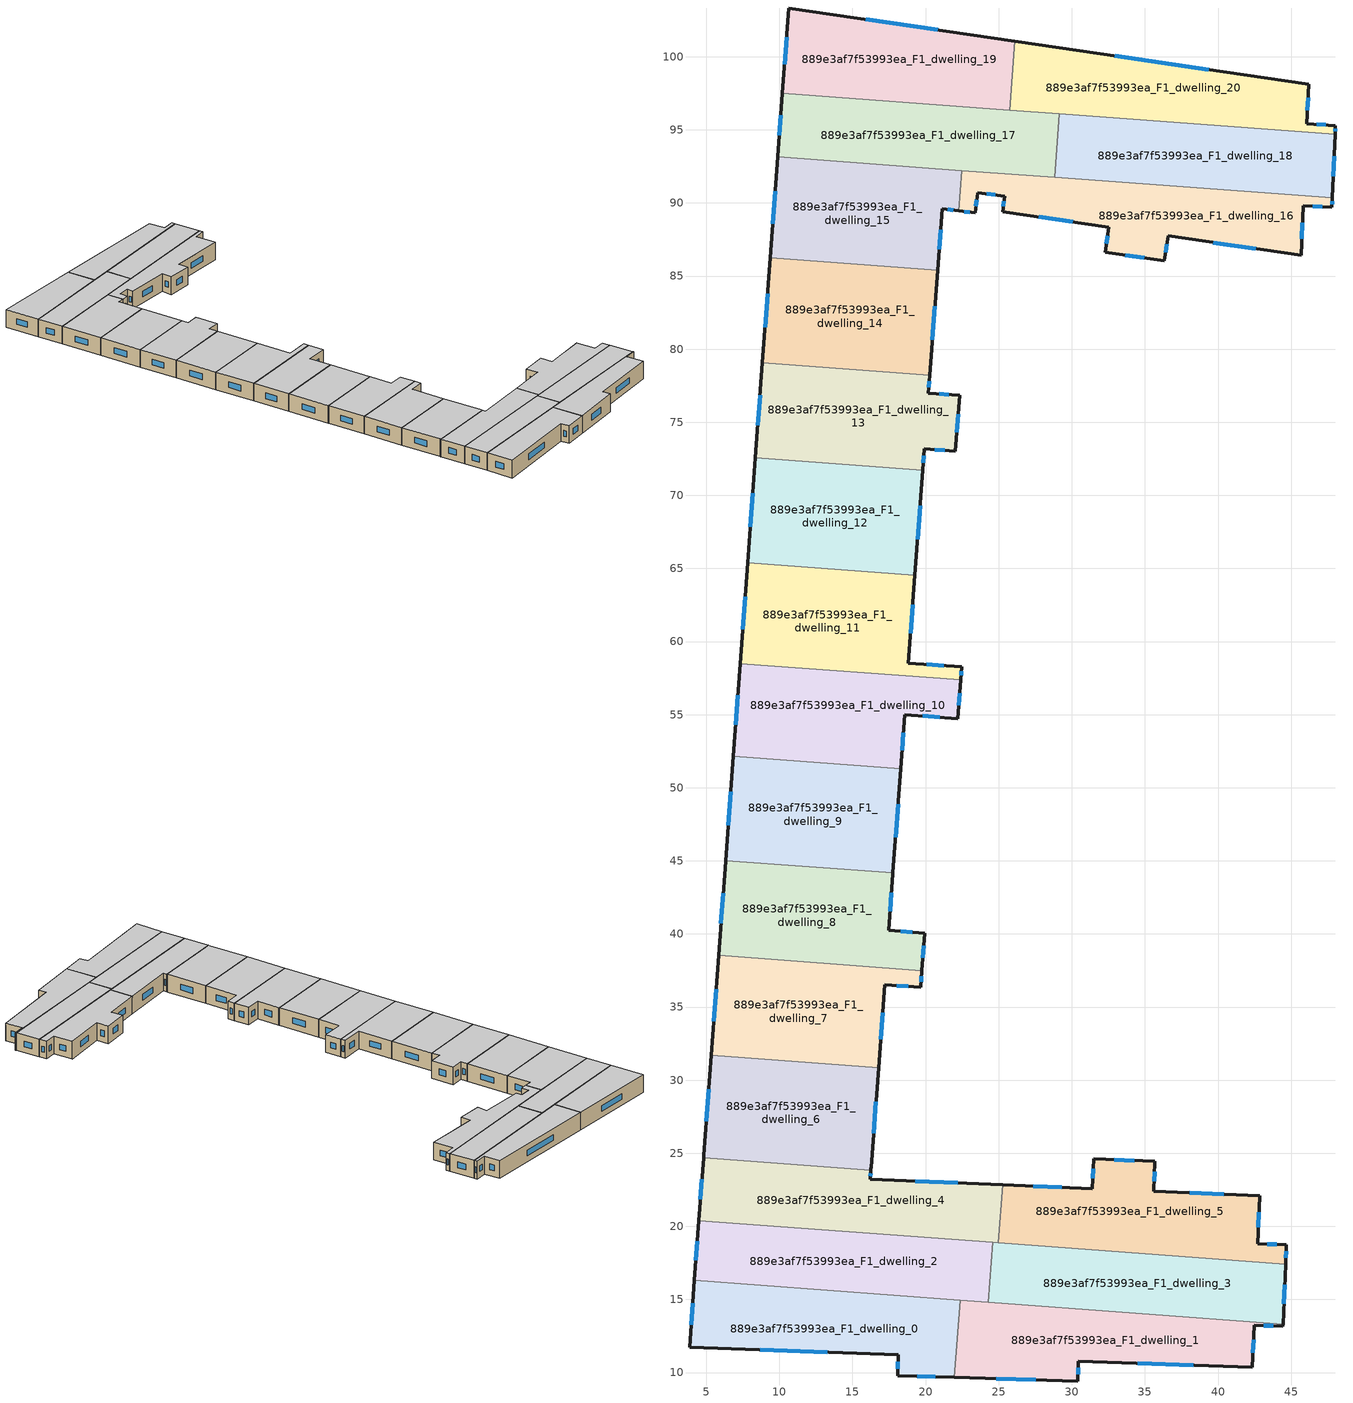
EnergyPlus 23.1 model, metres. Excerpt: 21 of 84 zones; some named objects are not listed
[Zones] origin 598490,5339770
889e3af7f53993ea_F1_dwelling_0
 floor to 889e3af7f53993ea_F0_dwelling_0 (EU_floor_Construction): 22.36,14.95 21.97,9.68 18.11,9.79 18.11,11.22 3.85,11.73 4.19,16.3 z3
 wall outside (EU_wall_Construction): 4.19,16.3 3.85,11.73 18.11,11.22 18.11,9.79 21.97,9.68 z3:6
 wall to 889e3af7f53993ea_F1_dwelling_1 (EU_wall_Construction): 21.97,9.68 22.36,14.95 z3:6
 wall to 889e3af7f53993ea_F1_dwelling_2 (EU_wall_Construction): 22.36,14.95 4.19,16.3 z3:6
 window (EU_Window_Construction): 8.71,11.56 13.26,11.39 / 4.08,14.74 3.97,13.28 / 19.42,9.75 20.65,9.72 / 18.11,10.74 18.11,10.28 z4.02:4.98
 ceiling to 889e3af7f53993ea_F2_dwelling_0 (EU_floor_Construction): 21.97,9.68 22.36,14.95 4.19,16.3 3.85,11.73 18.11,11.22 18.11,9.79 z6
889e3af7f53993ea_F1_dwelling_1
 floor to 889e3af7f53993ea_F0_dwelling_1 (EU_floor_Construction): 44.45,13.32 44.44,13.16 42.47,13.24 42.34,10.37 30.45,10.78 30.42,9.42 21.97,9.68 22.36,14.95 z3
 wall outside (EU_wall_Construction): 21.97,9.68 30.42,9.42 30.45,10.78 42.34,10.37 42.47,13.24 44.44,13.16 44.45,13.32 z3:6
 wall to 889e3af7f53993ea_F1_dwelling_3 (EU_wall_Construction): 44.45,13.32 24.29,14.81 z3:6
 wall to 889e3af7f53993ea_F1_dwelling_2 (EU_wall_Construction): 24.29,14.81 22.36,14.95 z3:6
 window (EU_Window_Construction): 42.39,11.35 42.43,12.26 / 34.5,10.64 38.3,10.51 / 30.43,9.89 30.44,10.32 / 24.84,9.59 27.54,9.51 / 43.14,13.21 43.77,13.19 z4.02:4.98
 ceiling to 889e3af7f53993ea_F2_dwelling_1 (EU_floor_Construction): 42.34,10.37 42.47,13.24 44.44,13.16 44.45,13.32 22.36,14.95 21.97,9.68 30.42,9.42 30.45,10.78 z6
889e3af7f53993ea_F1_dwelling_10
 floor to 889e3af7f53993ea_F0_dwelling_10 (EU_floor_Construction): 22.41,57.38 22.21,54.73 18.57,55.01 18.3,51.31 6.85,52.16 7.32,58.5 z3
 wall outside (EU_wall_Construction): 18.3,51.31 18.57,55.01 22.21,54.73 22.41,57.38 / 7.32,58.5 6.85,52.16 z3:6
 wall to 889e3af7f53993ea_F1_dwelling_9 (EU_wall_Construction): 6.85,52.16 18.3,51.31 z3:6
 wall to 889e3af7f53993ea_F1_dwelling_11 (EU_wall_Construction): 22.41,57.38 7.32,58.5 z3:6
 window (EU_Window_Construction): 19.81,54.91 20.97,54.83 / 18.39,52.57 18.48,53.75 / 7.16,56.34 7.01,54.31 / 22.28,55.63 22.34,56.48 z4.02:4.98
 ceiling to 889e3af7f53993ea_F2_dwelling_10 (EU_floor_Construction): 22.21,54.73 22.41,57.38 7.32,58.5 6.85,52.16 18.3,51.31 18.57,55.01 z6
889e3af7f53993ea_F1_dwelling_11
 floor to 889e3af7f53993ea_F0_dwelling_11 (EU_floor_Construction): 19.27,64.55 18.83,58.53 22.47,58.27 22.41,57.38 7.32,58.5 7.83,65.4 z3
 wall outside (EU_wall_Construction): 22.41,57.38 22.47,58.27 18.83,58.53 19.27,64.55 / 7.83,65.4 7.32,58.5 z3:6
 wall to 889e3af7f53993ea_F1_dwelling_12 (EU_wall_Construction): 19.27,64.55 7.83,65.4 z3:6
 window (EU_Window_Construction): 21.23,58.36 20.07,58.44 / 22.43,57.68 22.45,57.96 / 7.66,63.05 7.49,60.84 / 18.98,60.58 19.12,62.5 z4.02:4.98
 ceiling to 889e3af7f53993ea_F2_dwelling_11 (EU_floor_Construction): 22.41,57.38 22.47,58.27 18.83,58.53 19.27,64.55 7.83,65.4 7.32,58.5 z6
889e3af7f53993ea_F1_dwelling_12
 floor to 889e3af7f53993ea_F0_dwelling_12 (EU_floor_Construction): 19.81,71.73 19.27,64.55 7.83,65.4 8.36,72.58 z3
 wall outside (EU_wall_Construction): 8.36,72.58 7.83,65.4 / 19.27,64.55 19.81,71.73 z3:6
 wall to 889e3af7f53993ea_F1_dwelling_13 (EU_wall_Construction): 19.81,71.73 8.36,72.58 z3:6
 window (EU_Window_Construction): 8.18,70.14 8.01,67.84 / 19.45,66.99 19.62,69.29 z4.02:4.98
 ceiling to 889e3af7f53993ea_F2_dwelling_12 (EU_floor_Construction): 19.27,64.55 19.81,71.73 8.36,72.58 7.83,65.4 z6
889e3af7f53993ea_F1_dwelling_13
 floor to 889e3af7f53993ea_F0_dwelling_13 (EU_floor_Construction): 20.29,78.21 20.2,76.99 22.32,76.84 22.05,73.03 19.91,73.19 19.81,71.73 8.36,72.58 8.84,79.06 z3
 wall outside (EU_wall_Construction): 19.81,71.73 19.91,73.19 22.05,73.03 22.32,76.84 20.2,76.99 20.29,78.21 / 8.84,79.06 8.36,72.58 z3:6
 wall to 889e3af7f53993ea_F1_dwelling_14 (EU_wall_Construction): 20.29,78.21 8.84,79.06 z3:6
 window (EU_Window_Construction): 21.6,76.89 20.92,76.94 / 22.14,74.32 22.23,75.54 / 20.64,73.13 21.32,73.08 / 19.84,72.23 19.88,72.69 / 8.68,76.85 8.52,74.78 / 20.23,77.41 20.26,77.79 z4.02:4.98
 ceiling to 889e3af7f53993ea_F2_dwelling_13 (EU_floor_Construction): 22.05,73.03 22.32,76.84 20.2,76.99 20.29,78.21 8.84,79.06 8.36,72.58 19.81,71.73 19.91,73.19 z6
889e3af7f53993ea_F1_dwelling_14
 floor to 889e3af7f53993ea_F0_dwelling_14 (EU_floor_Construction): 20.82,85.39 20.29,78.21 8.84,79.06 9.37,86.24 z3
 wall outside (EU_wall_Construction): 9.37,86.24 8.84,79.06 / 20.29,78.21 20.82,85.39 z3:6
 wall to 889e3af7f53993ea_F1_dwelling_15 (EU_wall_Construction): 20.82,85.39 9.37,86.24 z3:6
 window (EU_Window_Construction): 9.19,83.79 9.02,81.5 / 20.47,80.65 20.64,82.95 z4.02:4.98
 ceiling to 889e3af7f53993ea_F2_dwelling_14 (EU_floor_Construction): 20.29,78.21 20.82,85.39 9.37,86.24 8.84,79.06 z6
889e3af7f53993ea_F1_dwelling_15
 floor to 889e3af7f53993ea_F0_dwelling_15 (EU_floor_Construction): 22.47,92.22 22.26,89.46 21.13,89.6 20.82,85.39 9.37,86.24 9.89,93.15 z3
 wall outside (EU_wall_Construction): 9.89,93.15 9.37,86.24 / 20.82,85.39 21.13,89.6 22.26,89.46 z3:6
 wall to 889e3af7f53993ea_F1_dwelling_16 (EU_wall_Construction): 22.26,89.46 22.47,92.22 z3:6
 wall to 889e3af7f53993ea_F1_dwelling_17 (EU_wall_Construction): 22.47,92.22 9.89,93.15 z3:6
 window (EU_Window_Construction): 9.71,90.8 9.55,88.59 / 21.51,89.55 21.88,89.51 / 20.92,86.82 21.02,88.17 z4.02:4.98
 ceiling to 889e3af7f53993ea_F2_dwelling_15 (EU_floor_Construction): 20.82,85.39 21.13,89.6 22.26,89.46 22.47,92.22 9.89,93.15 9.37,86.24 z6
889e3af7f53993ea_F1_dwelling_16
 floor to 889e3af7f53993ea_F0_dwelling_16 (EU_floor_Construction): 47.82,90.34 47.79,89.71 45.83,89.8 45.68,86.42 36.59,87.75 36.34,86.03 32.29,86.63 32.54,88.35 25.28,89.41 25.4,90.47 23.56,90.69 23.39,89.32 22.26,89.46 22.47,92.22 z3
 wall outside (EU_wall_Construction): 22.26,89.46 23.39,89.32 23.56,90.69 25.4,90.47 25.28,89.41 32.54,88.35 32.29,86.63 36.34,86.03 36.59,87.75 45.68,86.42 45.83,89.8 47.79,89.71 47.82,90.34 z3:6
 wall to 889e3af7f53993ea_F1_dwelling_18 (EU_wall_Construction): 47.82,90.34 28.82,91.75 z3:6
 wall to 889e3af7f53993ea_F1_dwelling_17 (EU_wall_Construction): 28.82,91.75 22.47,92.22 z3:6
 window (EU_Window_Construction): 25.36,90.11 25.32,89.77 / 24.19,90.62 24.78,90.54 / 23.45,89.79 23.5,90.23 / 22.65,89.41 23.01,89.37 / 47.8,89.93 47.81,90.13 / 46.5,89.77 47.12,89.74 / 45.73,87.57 45.78,88.65 / 39.68,87.29 42.59,86.87 / 36.42,86.62 36.5,87.16 / 33.66,86.43 34.96,86.24 / 32.45,87.76 32.37,87.22 / 27.75,89.05 30.07,88.71 z4.02:4.98
 ceiling to 889e3af7f53993ea_F2_dwelling_16 (EU_floor_Construction): 45.68,86.42 45.83,89.8 47.79,89.71 47.82,90.34 22.47,92.22 22.26,89.46 23.39,89.32 23.56,90.69 25.4,90.47 25.28,89.41 32.54,88.35 32.29,86.63 36.34,86.03 36.59,87.75 z6
889e3af7f53993ea_F1_dwelling_17
 floor to 889e3af7f53993ea_F0_dwelling_17 (EU_floor_Construction): 29.14,96.09 28.82,91.75 9.89,93.15 10.21,97.49 z3
 wall outside (EU_wall_Construction): 10.21,97.49 9.89,93.15 z3:6
 wall to 889e3af7f53993ea_F1_dwelling_18 (EU_wall_Construction): 28.82,91.75 29.14,96.09 z3:6
 wall to 889e3af7f53993ea_F1_dwelling_19 (EU_wall_Construction): 25.76,96.34 10.21,97.49 z3:6
 wall to 889e3af7f53993ea_F1_dwelling_20 (EU_wall_Construction): 29.14,96.09 25.76,96.34 z3:6
 window (EU_Window_Construction): 10.1,96.01 10,94.63 z4.02:4.98
 ceiling to 889e3af7f53993ea_F2_dwelling_17 (EU_floor_Construction): 28.82,91.75 29.14,96.09 10.21,97.49 9.89,93.15 z6
889e3af7f53993ea_F1_dwelling_18
 floor to 889e3af7f53993ea_F0_dwelling_18 (EU_floor_Construction): 48.01,94.69 47.82,90.34 28.82,91.75 29.14,96.09 z3
 wall outside (EU_wall_Construction): 47.82,90.34 48.01,94.69 z3:6
 wall to 889e3af7f53993ea_F1_dwelling_20 (EU_wall_Construction): 48.01,94.69 29.14,96.09 z3:6
 window (EU_Window_Construction): 47.88,91.82 47.94,93.21 z4.02:4.98
 ceiling to 889e3af7f53993ea_F2_dwelling_18 (EU_floor_Construction): 47.82,90.34 48.01,94.69 29.14,96.09 28.82,91.75 z6
889e3af7f53993ea_F1_dwelling_19
 floor to 889e3af7f53993ea_F0_dwelling_19 (EU_floor_Construction): 26.11,101.07 25.76,96.34 10.21,97.49 10.64,103.33 z3
 wall outside (EU_wall_Construction): 26.11,101.07 10.64,103.33 10.21,97.49 z3:6
 wall to 889e3af7f53993ea_F1_dwelling_20 (EU_wall_Construction): 25.76,96.34 26.11,101.07 z3:6
 window (EU_Window_Construction): 20.85,101.84 15.9,102.56 / 10.49,101.35 10.35,99.48 z4.02:4.98
 ceiling to 889e3af7f53993ea_F2_dwelling_19 (EU_floor_Construction): 25.76,96.34 26.11,101.07 10.64,103.33 10.21,97.49 z6
889e3af7f53993ea_F1_dwelling_2
 floor to 889e3af7f53993ea_F0_dwelling_2 (EU_floor_Construction): 24.59,18.9 24.29,14.81 4.19,16.3 4.5,20.39 z3
 wall outside (EU_wall_Construction): 4.5,20.39 4.19,16.3 z3:6
 wall to 889e3af7f53993ea_F1_dwelling_3 (EU_wall_Construction): 24.29,14.81 24.59,18.9 z3:6
 wall to 889e3af7f53993ea_F1_dwelling_4 (EU_wall_Construction): 24.59,18.9 4.5,20.39 z3:6
 window (EU_Window_Construction): 4.39,19 4.3,17.69 z4.02:4.98
 ceiling to 889e3af7f53993ea_F2_dwelling_2 (EU_floor_Construction): 24.29,14.81 24.59,18.9 4.5,20.39 4.19,16.3 z6
889e3af7f53993ea_F1_dwelling_20
 floor to 889e3af7f53993ea_F0_dwelling_20 (EU_floor_Construction): 46.2,98.12 46.07,95.42 48.03,95.3 48.01,94.69 25.76,96.34 26.11,101.07 z3
 wall outside (EU_wall_Construction): 48.01,94.69 48.03,95.3 46.07,95.42 46.2,98.12 26.11,101.07 z3:6
 window (EU_Window_Construction): 39.37,99.13 32.95,100.07 / 46.12,96.34 46.16,97.2 / 47.37,95.34 46.74,95.38 / 48.02,94.9 48.03,95.09 z4.02:4.98
 ceiling to 889e3af7f53993ea_F2_dwelling_20 (EU_floor_Construction): 48.01,94.69 48.03,95.3 46.07,95.42 46.2,98.12 26.11,101.07 25.76,96.34 z6
889e3af7f53993ea_F1_dwelling_3
 floor to 889e3af7f53993ea_F0_dwelling_3 (EU_floor_Construction): 44.62,17.42 44.45,13.32 24.29,14.81 24.59,18.9 z3
 wall outside (EU_wall_Construction): 44.45,13.32 44.62,17.42 z3:6
 wall to 889e3af7f53993ea_F1_dwelling_5 (EU_wall_Construction): 44.62,17.42 24.97,18.87 z3:6
 wall to 889e3af7f53993ea_F1_dwelling_4 (EU_wall_Construction): 24.97,18.87 24.59,18.9 z3:6
 window (EU_Window_Construction): 44.51,14.71 44.56,16.02 z4.02:4.98
 ceiling to 889e3af7f53993ea_F2_dwelling_3 (EU_floor_Construction): 44.45,13.32 44.62,17.42 24.59,18.9 24.29,14.81 z6
889e3af7f53993ea_F1_dwelling_4
 floor to 889e3af7f53993ea_F0_dwelling_4 (EU_floor_Construction): 25.26,22.84 24.97,18.87 4.5,20.39 4.81,24.68 16.26,23.83 16.21,23.22 z3
 wall outside (EU_wall_Construction): 25.26,22.84 16.21,23.22 16.26,23.83 / 4.81,24.68 4.5,20.39 z3:6
 wall to 889e3af7f53993ea_F1_dwelling_5 (EU_wall_Construction): 24.97,18.87 25.26,22.84 z3:6
 wall to 889e3af7f53993ea_F1_dwelling_6 (EU_wall_Construction): 16.26,23.83 4.81,24.68 z3:6
 window (EU_Window_Construction): 22.18,22.97 19.29,23.09 / 4.71,23.22 4.6,21.85 / 16.23,23.43 16.24,23.63 z4.02:4.98
 ceiling to 889e3af7f53993ea_F2_dwelling_4 (EU_floor_Construction): 24.97,18.87 25.26,22.84 16.21,23.22 16.26,23.83 4.81,24.68 4.5,20.39 z6
889e3af7f53993ea_F1_dwelling_5
 floor to 889e3af7f53993ea_F0_dwelling_5 (EU_floor_Construction): 42.85,22.11 42.85,22.07 42.7,18.82 44.68,18.74 44.62,17.42 24.97,18.87 25.26,22.84 31.39,22.59 31.49,24.62 35.69,24.44 35.6,22.41 z3
 wall outside (EU_wall_Construction): 44.62,17.42 44.68,18.74 42.7,18.82 42.85,22.07 42.85,22.11 35.6,22.41 35.69,24.44 31.49,24.62 31.39,22.59 25.26,22.84 z3:6
 window (EU_Window_Construction): 29.31,22.67 27.35,22.76 / 31.45,23.93 31.42,23.28 / 34.26,24.5 32.92,24.56 / 35.63,23.1 35.66,23.75 / 40.38,22.21 38.07,22.31 / 42.75,19.93 42.8,20.96 / 44.01,18.77 43.38,18.79 / 44.64,17.87 44.66,18.29 z4.02:4.98
 ceiling to 889e3af7f53993ea_F2_dwelling_5 (EU_floor_Construction): 44.62,17.42 44.68,18.74 42.7,18.82 42.85,22.07 42.85,22.11 35.6,22.41 35.69,24.44 31.49,24.62 31.39,22.59 25.26,22.84 24.97,18.87 z6
889e3af7f53993ea_F1_dwelling_6
 floor to 889e3af7f53993ea_F0_dwelling_6 (EU_floor_Construction): 16.78,30.86 16.27,24.03 16.26,23.93 16.26,23.83 4.81,24.68 4.82,24.78 4.83,24.88 5.33,31.71 z3
 wall outside (EU_wall_Construction): 5.33,31.71 4.83,24.88 4.82,24.78 4.81,24.68 / 16.26,23.83 16.26,23.93 16.27,24.03 16.78,30.86 z3:6
 wall to 889e3af7f53993ea_F1_dwelling_7 (EU_wall_Construction): 16.78,30.86 5.33,31.71 z3:6
 window (EU_Window_Construction): 5.16,29.39 5,27.2 / 16.44,26.36 16.61,28.54 z4.02:4.98
 ceiling to 889e3af7f53993ea_F2_dwelling_6 (EU_floor_Construction): 16.26,23.83 16.26,23.93 16.27,24.03 16.78,30.86 5.33,31.71 4.83,24.88 4.82,24.78 4.81,24.68 z6
889e3af7f53993ea_F1_dwelling_7
 floor to 889e3af7f53993ea_F0_dwelling_7 (EU_floor_Construction): 19.75,37.5 19.66,36.35 17.2,36.53 16.78,30.86 5.33,31.71 5.84,38.53 z3
 wall outside (EU_wall_Construction): 16.78,30.86 17.2,36.53 19.66,36.35 19.75,37.5 / 5.84,38.53 5.33,31.71 z3:6
 wall to 889e3af7f53993ea_F1_dwelling_8 (EU_wall_Construction): 19.75,37.5 5.84,38.53 z3:6
 window (EU_Window_Construction): 19.69,36.74 19.72,37.11 / 18.04,36.47 18.82,36.41 / 16.92,32.79 17.06,34.6 / 5.67,36.21 5.51,34.03 z4.02:4.98
 ceiling to 889e3af7f53993ea_F2_dwelling_7 (EU_floor_Construction): 16.78,30.86 17.2,36.53 19.66,36.35 19.75,37.5 5.84,38.53 5.33,31.71 z6
889e3af7f53993ea_F1_dwelling_8
 floor to 889e3af7f53993ea_F0_dwelling_8 (EU_floor_Construction): 17.77,44.18 17.76,44.13 17.48,40.25 19.94,40.07 19.75,37.5 5.84,38.53 6.32,44.97 6.32,45.03 z3
 wall outside (EU_wall_Construction): 19.75,37.5 19.94,40.07 17.48,40.25 17.76,44.13 17.77,44.18 / 6.32,45.03 6.32,44.97 5.84,38.53 z3:6
 wall to 889e3af7f53993ea_F1_dwelling_9 (EU_wall_Construction): 17.77,44.18 6.32,45.03 z3:6
 window (EU_Window_Construction): 17.57,41.57 17.67,42.81 / 19.1,40.13 18.31,40.19 / 19.81,38.37 19.87,39.19 / 6.15,42.78 6,40.72 z4.02:4.98
 ceiling to 889e3af7f53993ea_F2_dwelling_8 (EU_floor_Construction): 19.75,37.5 19.94,40.07 17.48,40.25 17.76,44.13 17.77,44.18 6.32,45.03 6.32,44.97 5.84,38.53 z6
889e3af7f53993ea_F1_dwelling_9
 floor to 889e3af7f53993ea_F0_dwelling_9 (EU_floor_Construction): 18.3,51.31 17.77,44.18 6.32,45.03 6.85,52.16 z3
 wall outside (EU_wall_Construction): 17.77,44.18 18.3,51.31 / 6.85,52.16 6.32,45.03 z3:6
 window (EU_Window_Construction): 17.95,46.6 18.12,48.88 / 6.67,49.73 6.5,47.45 z4.02:4.98
 ceiling to 889e3af7f53993ea_F2_dwelling_9 (EU_floor_Construction): 17.77,44.18 18.3,51.31 6.85,52.16 6.32,45.03 z6
[Building]
EU S2 Campaign: North Axis=0; Terrain=City; Solar Distribution=FullExterior
[Site:Location]
Vienna: Latitude=48; Longitude=16.5; Time Zone=1; Elevation=183
[SizingPeriod:WeatherFileDays]
AnnualSizingPeriod: Begin Month=1; Begin Day of Month=1; End Month=12; End Day of Month=31; Day of Week for Start Day=Monday; Use Weather File Daylight Saving Period=No; Use Weather File Rain and Snow Indicators=No
[MATERIAL]
EU_InternalMass_Material: Roughness=MediumRough; Thickness=0.1; Conductivity=1; Density=1800; Specific Heat=900; Thermal Absorptance=0.9; Solar Absorptance=0.7; Visible Absorptance=0.7
[MATERIAL:NOMASS] Roughness=MediumRough; Thermal Absorptance=0.9; Solar Absorptance=0.7; Visible Absorptance=0.7
Name | Thermal Resistance
EU_wall_NoMass | 0.942466
EU_floor_NoMass | 0.66527
[WINDOWMATERIAL:SIMPLEGLAZINGSYSTEM]
EU_Window_SimpleGlazing: UFactor=2.03367; Solar Heat Gain Coefficient=0.65; Visible Transmittance=0.65
[CONSTRUCTION]
EU_wall_Construction: EU_wall_NoMass
EU_floor_Construction: EU_floor_NoMass
EU_Window_Construction: EU_Window_SimpleGlazing
EU_InternalMass_Construction: EU_InternalMass_Material
[ZONE] Type=1; Multiplier=1; Ceiling Height=autocalculate; Floor Area=autocalculate; Part of Total Floor Area=Yes
Name | Volume
889e3af7f53993ea_F1_dwelling_0 | 247.967
889e3af7f53993ea_F1_dwelling_1 | 247.929
889e3af7f53993ea_F1_dwelling_10; 889e3af7f53993ea_F1_dwelling_17 | 247.943
889e3af7f53993ea_F1_dwelling_11 | 247.925
889e3af7f53993ea_F1_dwelling_12 | 247.956
889e3af7f53993ea_F1_dwelling_13 | 247.963
889e3af7f53993ea_F1_dwelling_14 | 247.955
889e3af7f53993ea_F1_dwelling_15 | 247.942
889e3af7f53993ea_F1_dwelling_16 | 247.947
889e3af7f53993ea_F1_dwelling_18 | 247.93
889e3af7f53993ea_F1_dwelling_19 | 247.966
889e3af7f53993ea_F1_dwelling_2 | 247.92
889e3af7f53993ea_F1_dwelling_20 | 247.991
889e3af7f53993ea_F1_dwelling_3 | 247.934
889e3af7f53993ea_F1_dwelling_4 | 252.357
889e3af7f53993ea_F1_dwelling_5 | 259.233
889e3af7f53993ea_F1_dwelling_6 | 242.637
889e3af7f53993ea_F1_dwelling_7 | 243.962
889e3af7f53993ea_F1_dwelling_8 | 243.362
889e3af7f53993ea_F1_dwelling_9 | 246.245
[INTERNALMASS] Construction=EU_InternalMass_Construction
Name | Zone or ZoneList | Surface Area
889e3af7f53993ea_F1_dwelling_0_EU_InternalMass | 889e3af7f53993ea_F1_dwelling_0 | 82.6573
889e3af7f53993ea_F1_dwelling_1_EU_InternalMass | 889e3af7f53993ea_F1_dwelling_1 | 82.6428
889e3af7f53993ea_F1_dwelling_2_EU_InternalMass | 889e3af7f53993ea_F1_dwelling_2 | 82.6404
889e3af7f53993ea_F1_dwelling_3_EU_InternalMass | 889e3af7f53993ea_F1_dwelling_3 | 82.6448
889e3af7f53993ea_F1_dwelling_4_EU_InternalMass | 889e3af7f53993ea_F1_dwelling_4 | 84.1142
889e3af7f53993ea_F1_dwelling_5_EU_InternalMass | 889e3af7f53993ea_F1_dwelling_5 | 86.4102
889e3af7f53993ea_F1_dwelling_6_EU_InternalMass | 889e3af7f53993ea_F1_dwelling_6 | 80.8869
889e3af7f53993ea_F1_dwelling_7_EU_InternalMass | 889e3af7f53993ea_F1_dwelling_7 | 81.3124
889e3af7f53993ea_F1_dwelling_8_EU_InternalMass | 889e3af7f53993ea_F1_dwelling_8 | 81.1254
889e3af7f53993ea_F1_dwelling_9_EU_InternalMass | 889e3af7f53993ea_F1_dwelling_9 | 82.0824
889e3af7f53993ea_F1_dwelling_10_EU_InternalMass | 889e3af7f53993ea_F1_dwelling_10 | 82.6479
889e3af7f53993ea_F1_dwelling_11_EU_InternalMass | 889e3af7f53993ea_F1_dwelling_11 | 82.6415
889e3af7f53993ea_F1_dwelling_12_EU_InternalMass | 889e3af7f53993ea_F1_dwelling_12 | 82.6517
889e3af7f53993ea_F1_dwelling_13_EU_InternalMass | 889e3af7f53993ea_F1_dwelling_13 | 82.6544
889e3af7f53993ea_F1_dwelling_14_EU_InternalMass | 889e3af7f53993ea_F1_dwelling_14 | 82.6514
889e3af7f53993ea_F1_dwelling_15_EU_InternalMass | 889e3af7f53993ea_F1_dwelling_15 | 82.6488
889e3af7f53993ea_F1_dwelling_16_EU_InternalMass | 889e3af7f53993ea_F1_dwelling_16 | 82.6564
889e3af7f53993ea_F1_dwelling_17_EU_InternalMass | 889e3af7f53993ea_F1_dwelling_17 | 82.6486
889e3af7f53993ea_F1_dwelling_18_EU_InternalMass | 889e3af7f53993ea_F1_dwelling_18 | 82.6436
889e3af7f53993ea_F1_dwelling_19_EU_InternalMass | 889e3af7f53993ea_F1_dwelling_19 | 82.6545
889e3af7f53993ea_F1_dwelling_20_EU_InternalMass | 889e3af7f53993ea_F1_dwelling_20 | 82.6641
[OTHEREQUIPMENT] Fuel Type=Electricity; Design Level Calculation Method=Watts/Area; Power per Zone Floor Area=1; Fraction Latent=0; Fraction Radiant=0; Fraction Lost=0; Carbon Dioxide Generation Rate=0; EndUse Subcategory=EU_Step8_InternalGains
Name | Zone or ZoneList or Space or SpaceList | Schedule
EU_Step8_InternalGain_889e3af7f53993ea_F1_dwelling_0_f000 | 889e3af7f53993ea_F1_dwelling_0 | EU_Step8_GainSchedule_889e3af7f53993ea_F1_dwelling_0_f000
EU_Step8_InternalGain_889e3af7f53993ea_F1_dwelling_1_f000 | 889e3af7f53993ea_F1_dwelling_1 | EU_Step8_GainSchedule_889e3af7f53993ea_F1_dwelling_1_f000
EU_Step8_InternalGain_889e3af7f53993ea_F1_dwelling_2_f000 | 889e3af7f53993ea_F1_dwelling_2 | EU_Step8_GainSchedule_889e3af7f53993ea_F1_dwelling_2_f000
EU_Step8_InternalGain_889e3af7f53993ea_F1_dwelling_3_f000 | 889e3af7f53993ea_F1_dwelling_3 | EU_Step8_GainSchedule_889e3af7f53993ea_F1_dwelling_3_f000
EU_Step8_InternalGain_889e3af7f53993ea_F1_dwelling_4_f000 | 889e3af7f53993ea_F1_dwelling_4 | EU_Step8_GainSchedule_889e3af7f53993ea_F1_dwelling_4_f000
EU_Step8_InternalGain_889e3af7f53993ea_F1_dwelling_5_f000 | 889e3af7f53993ea_F1_dwelling_5 | EU_Step8_GainSchedule_889e3af7f53993ea_F1_dwelling_5_f000
EU_Step8_InternalGain_889e3af7f53993ea_F1_dwelling_6_f000 | 889e3af7f53993ea_F1_dwelling_6 | EU_Step8_GainSchedule_889e3af7f53993ea_F1_dwelling_6_f000
EU_Step8_InternalGain_889e3af7f53993ea_F1_dwelling_7_f000 | 889e3af7f53993ea_F1_dwelling_7 | EU_Step8_GainSchedule_889e3af7f53993ea_F1_dwelling_7_f000
EU_Step8_InternalGain_889e3af7f53993ea_F1_dwelling_8_f000 | 889e3af7f53993ea_F1_dwelling_8 | EU_Step8_GainSchedule_889e3af7f53993ea_F1_dwelling_8_f000
EU_Step8_InternalGain_889e3af7f53993ea_F1_dwelling_9_f000 | 889e3af7f53993ea_F1_dwelling_9 | EU_Step8_GainSchedule_889e3af7f53993ea_F1_dwelling_9_f000
EU_Step8_InternalGain_889e3af7f53993ea_F1_dwelling_10_f000 | 889e3af7f53993ea_F1_dwelling_10 | EU_Step8_GainSchedule_889e3af7f53993ea_F1_dwelling_10_f000
EU_Step8_InternalGain_889e3af7f53993ea_F1_dwelling_11_f000 | 889e3af7f53993ea_F1_dwelling_11 | EU_Step8_GainSchedule_889e3af7f53993ea_F1_dwelling_11_f000
EU_Step8_InternalGain_889e3af7f53993ea_F1_dwelling_12_f000 | 889e3af7f53993ea_F1_dwelling_12 | EU_Step8_GainSchedule_889e3af7f53993ea_F1_dwelling_12_f000
EU_Step8_InternalGain_889e3af7f53993ea_F1_dwelling_13_f000 | 889e3af7f53993ea_F1_dwelling_13 | EU_Step8_GainSchedule_889e3af7f53993ea_F1_dwelling_13_f000
EU_Step8_InternalGain_889e3af7f53993ea_F1_dwelling_14_f000 | 889e3af7f53993ea_F1_dwelling_14 | EU_Step8_GainSchedule_889e3af7f53993ea_F1_dwelling_14_f000
EU_Step8_InternalGain_889e3af7f53993ea_F1_dwelling_15_f000 | 889e3af7f53993ea_F1_dwelling_15 | EU_Step8_GainSchedule_889e3af7f53993ea_F1_dwelling_15_f000
EU_Step8_InternalGain_889e3af7f53993ea_F1_dwelling_16_f000 | 889e3af7f53993ea_F1_dwelling_16 | EU_Step8_GainSchedule_889e3af7f53993ea_F1_dwelling_16_f000
EU_Step8_InternalGain_889e3af7f53993ea_F1_dwelling_17_f000 | 889e3af7f53993ea_F1_dwelling_17 | EU_Step8_GainSchedule_889e3af7f53993ea_F1_dwelling_17_f000
EU_Step8_InternalGain_889e3af7f53993ea_F1_dwelling_18_f000 | 889e3af7f53993ea_F1_dwelling_18 | EU_Step8_GainSchedule_889e3af7f53993ea_F1_dwelling_18_f000
EU_Step8_InternalGain_889e3af7f53993ea_F1_dwelling_19_f000 | 889e3af7f53993ea_F1_dwelling_19 | EU_Step8_GainSchedule_889e3af7f53993ea_F1_dwelling_19_f000
EU_Step8_InternalGain_889e3af7f53993ea_F1_dwelling_20_f000 | 889e3af7f53993ea_F1_dwelling_20 | EU_Step8_GainSchedule_889e3af7f53993ea_F1_dwelling_20_f000
[ZONEVENTILATION:DESIGNFLOWRATE] Schedule=EU_AlwaysOn; Design Flow Rate Calculation Method=AirChanges/Hour; Air Changes per Hour=0.530523; Ventilation Type=Natural; Fan Pressure Rise=0; Fan Total Efficiency=1; Constant Term Coefficient=1; Temperature Term Coefficient=0; Velocity Term Coefficient=0; Velocity Squared Term Coefficient=0; Minimum Indoor Temperature=-100; Maximum Indoor Temperature=100; Delta Temperature=-100; Minimum Outdoor Temperature=-100; Maximum Outdoor Temperature=100; Maximum Wind Speed=40
Name | Zone or ZoneList or Space or SpaceList
EU_ConstantAir_889e3af7f53993ea_F1_dwelling_0 | 889e3af7f53993ea_F1_dwelling_0
EU_ConstantAir_889e3af7f53993ea_F1_dwelling_1 | 889e3af7f53993ea_F1_dwelling_1
EU_ConstantAir_889e3af7f53993ea_F1_dwelling_2 | 889e3af7f53993ea_F1_dwelling_2
EU_ConstantAir_889e3af7f53993ea_F1_dwelling_3 | 889e3af7f53993ea_F1_dwelling_3
EU_ConstantAir_889e3af7f53993ea_F1_dwelling_4 | 889e3af7f53993ea_F1_dwelling_4
EU_ConstantAir_889e3af7f53993ea_F1_dwelling_5 | 889e3af7f53993ea_F1_dwelling_5
EU_ConstantAir_889e3af7f53993ea_F1_dwelling_6 | 889e3af7f53993ea_F1_dwelling_6
EU_ConstantAir_889e3af7f53993ea_F1_dwelling_7 | 889e3af7f53993ea_F1_dwelling_7
EU_ConstantAir_889e3af7f53993ea_F1_dwelling_8 | 889e3af7f53993ea_F1_dwelling_8
EU_ConstantAir_889e3af7f53993ea_F1_dwelling_9 | 889e3af7f53993ea_F1_dwelling_9
EU_ConstantAir_889e3af7f53993ea_F1_dwelling_10 | 889e3af7f53993ea_F1_dwelling_10
EU_ConstantAir_889e3af7f53993ea_F1_dwelling_11 | 889e3af7f53993ea_F1_dwelling_11
EU_ConstantAir_889e3af7f53993ea_F1_dwelling_12 | 889e3af7f53993ea_F1_dwelling_12
EU_ConstantAir_889e3af7f53993ea_F1_dwelling_13 | 889e3af7f53993ea_F1_dwelling_13
EU_ConstantAir_889e3af7f53993ea_F1_dwelling_14 | 889e3af7f53993ea_F1_dwelling_14
EU_ConstantAir_889e3af7f53993ea_F1_dwelling_15 | 889e3af7f53993ea_F1_dwelling_15
EU_ConstantAir_889e3af7f53993ea_F1_dwelling_16 | 889e3af7f53993ea_F1_dwelling_16
EU_ConstantAir_889e3af7f53993ea_F1_dwelling_17 | 889e3af7f53993ea_F1_dwelling_17
EU_ConstantAir_889e3af7f53993ea_F1_dwelling_18 | 889e3af7f53993ea_F1_dwelling_18
EU_ConstantAir_889e3af7f53993ea_F1_dwelling_19 | 889e3af7f53993ea_F1_dwelling_19
EU_ConstantAir_889e3af7f53993ea_F1_dwelling_20 | 889e3af7f53993ea_F1_dwelling_20
[HVACTEMPLATE:ZONE:IDEALLOADSAIRSYSTEM] System Availability Schedule=EU_AlwaysOn; Maximum Heating Supply Air Temperature=50; Minimum Cooling Supply Air Temperature=13; Maximum Heating Supply Air Humidity Ratio=0.0156; Minimum Cooling Supply Air Humidity Ratio=0.0077; Heating Limit=NoLimit; Cooling Limit=NoLimit; Heating Availability Schedule=EU_AlwaysOn; Cooling Availability Schedule=EU_CoolingOff; Dehumidification Control Type=ConstantSensibleHeatRatio; Cooling Sensible Heat Ratio=0.7; Dehumidification Setpoint=60; Humidification Control Type=None; Humidification Setpoint=30; Outdoor Air Method=None; Outdoor Air Flow Rate per Person=0.00944; Outdoor Air Flow Rate per Zone Floor Area=0; Outdoor Air Flow Rate per Zone=0; Demand Controlled Ventilation Type=None; Outdoor Air Economizer Type=NoEconomizer; Heat Recovery Type=None; Sensible Heat Recovery Effectiveness=0.7; Latent Heat Recovery Effectiveness=0.65
Name | Template Thermostat
889e3af7f53993ea_F1_dwelling_0 | EU_HeatOnly_889e3af7f53993ea_F1_dwelling_0
889e3af7f53993ea_F1_dwelling_1 | EU_HeatOnly_889e3af7f53993ea_F1_dwelling_1
889e3af7f53993ea_F1_dwelling_2 | EU_HeatOnly_889e3af7f53993ea_F1_dwelling_2
889e3af7f53993ea_F1_dwelling_3 | EU_HeatOnly_889e3af7f53993ea_F1_dwelling_3
889e3af7f53993ea_F1_dwelling_4 | EU_HeatOnly_889e3af7f53993ea_F1_dwelling_4
889e3af7f53993ea_F1_dwelling_5 | EU_HeatOnly_889e3af7f53993ea_F1_dwelling_5
889e3af7f53993ea_F1_dwelling_6 | EU_HeatOnly_889e3af7f53993ea_F1_dwelling_6
889e3af7f53993ea_F1_dwelling_7 | EU_HeatOnly_889e3af7f53993ea_F1_dwelling_7
889e3af7f53993ea_F1_dwelling_8 | EU_HeatOnly_889e3af7f53993ea_F1_dwelling_8
889e3af7f53993ea_F1_dwelling_9 | EU_HeatOnly_889e3af7f53993ea_F1_dwelling_9
889e3af7f53993ea_F1_dwelling_10 | EU_HeatOnly_889e3af7f53993ea_F1_dwelling_10
889e3af7f53993ea_F1_dwelling_11 | EU_HeatOnly_889e3af7f53993ea_F1_dwelling_11
889e3af7f53993ea_F1_dwelling_12 | EU_HeatOnly_889e3af7f53993ea_F1_dwelling_12
889e3af7f53993ea_F1_dwelling_13 | EU_HeatOnly_889e3af7f53993ea_F1_dwelling_13
889e3af7f53993ea_F1_dwelling_14 | EU_HeatOnly_889e3af7f53993ea_F1_dwelling_14
889e3af7f53993ea_F1_dwelling_15 | EU_HeatOnly_889e3af7f53993ea_F1_dwelling_15
889e3af7f53993ea_F1_dwelling_16 | EU_HeatOnly_889e3af7f53993ea_F1_dwelling_16
889e3af7f53993ea_F1_dwelling_17 | EU_HeatOnly_889e3af7f53993ea_F1_dwelling_17
889e3af7f53993ea_F1_dwelling_18 | EU_HeatOnly_889e3af7f53993ea_F1_dwelling_18
889e3af7f53993ea_F1_dwelling_19 | EU_HeatOnly_889e3af7f53993ea_F1_dwelling_19
889e3af7f53993ea_F1_dwelling_20 | EU_HeatOnly_889e3af7f53993ea_F1_dwelling_20
[SIZING:ZONE] Zone Cooling Design Supply Air Temperature Input Method=SupplyAirTemperature; Zone Cooling Design Supply Air Temperature=13; Zone Heating Design Supply Air Temperature Input Method=SupplyAirTemperature; Zone Heating Design Supply Air Temperature=50; Zone Cooling Design Supply Air Humidity Ratio=0.008; Zone Heating Design Supply Air Humidity Ratio=0.008; Cooling Design Air Flow Method=DesignDay; Cooling Design Air Flow Rate=0; Cooling Minimum Air Flow per Zone Floor Area=0.000762; Cooling Minimum Air Flow=0; Cooling Minimum Air Flow Fraction=0.2; Heating Design Air Flow Method=DesignDay; Heating Design Air Flow Rate=0; Heating Maximum Air Flow per Zone Floor Area=0.002032; Heating Maximum Air Flow=0.141576; Heating Maximum Air Flow Fraction=0.3; Account for Dedicated Outdoor Air System=No; Dedicated Outdoor Air System Control Strategy=NeutralSupplyAir; Dedicated Outdoor Air Low Setpoint Temperature for Design=autosize; Dedicated Outdoor Air High Setpoint Temperature for Design=autosize; Zone Load Sizing Method=Sensible Load Only No Latent Load; Zone Latent Cooling Design Supply Air Humidity Ratio Input Method=HumidityRatioDifference; Zone Cooling Design Supply Air Humidity Ratio Difference=0.005; Zone Latent Heating Design Supply Air Humidity Ratio Input Method=HumidityRatioDifference; Zone Humidification Design Supply Air Humidity Ratio Difference=0.005
889e3af7f53993ea_F1_dwelling_0; 889e3af7f53993ea_F1_dwelling_1; 889e3af7f53993ea_F1_dwelling_2; 889e3af7f53993ea_F1_dwelling_3; 889e3af7f53993ea_F1_dwelling_4; 889e3af7f53993ea_F1_dwelling_5; 889e3af7f53993ea_F1_dwelling_6; 889e3af7f53993ea_F1_dwelling_7; 889e3af7f53993ea_F1_dwelling_8; 889e3af7f53993ea_F1_dwelling_9; 889e3af7f53993ea_F1_dwelling_10; 889e3af7f53993ea_F1_dwelling_11; 889e3af7f53993ea_F1_dwelling_12; 889e3af7f53993ea_F1_dwelling_13; 889e3af7f53993ea_F1_dwelling_14; 889e3af7f53993ea_F1_dwelling_15; 889e3af7f53993ea_F1_dwelling_16; 889e3af7f53993ea_F1_dwelling_17; 889e3af7f53993ea_F1_dwelling_18; 889e3af7f53993ea_F1_dwelling_19; 889e3af7f53993ea_F1_dwelling_20
[SCHEDULE:CONSTANT]
Name | Hourly Value
EU_AlwaysOn | 1
EU_CoolingOff | 0
[SCHEDULE:FILE] Column Number=1; Rows to Skip at Top=0; Number of Hours of Data=8760; Column Separator=Comma; Interpolate to Timestep=No; Minutes per Item=60; Adjust Schedule for Daylight Savings=Yes
Name | File
EU_Step8_GainSchedule_889e3af7f53993ea_F1_dwelling_0_f000 | ../../schedules/889e3af7f53993ea/889e3af7f53993ea_F1_dwelling_0_f000_gain.csv
EU_Step8_GainSchedule_889e3af7f53993ea_F1_dwelling_1_f000 | ../../schedules/889e3af7f53993ea/889e3af7f53993ea_F1_dwelling_1_f000_gain.csv
EU_Step8_GainSchedule_889e3af7f53993ea_F1_dwelling_2_f000 | ../../schedules/889e3af7f53993ea/889e3af7f53993ea_F1_dwelling_2_f000_gain.csv
EU_Step8_GainSchedule_889e3af7f53993ea_F1_dwelling_3_f000 | ../../schedules/889e3af7f53993ea/889e3af7f53993ea_F1_dwelling_3_f000_gain.csv
EU_Step8_GainSchedule_889e3af7f53993ea_F1_dwelling_4_f000 | ../../schedules/889e3af7f53993ea/889e3af7f53993ea_F1_dwelling_4_f000_gain.csv
EU_Step8_GainSchedule_889e3af7f53993ea_F1_dwelling_5_f000 | ../../schedules/889e3af7f53993ea/889e3af7f53993ea_F1_dwelling_5_f000_gain.csv
EU_Step8_GainSchedule_889e3af7f53993ea_F1_dwelling_6_f000 | ../../schedules/889e3af7f53993ea/889e3af7f53993ea_F1_dwelling_6_f000_gain.csv
EU_Step8_GainSchedule_889e3af7f53993ea_F1_dwelling_7_f000 | ../../schedules/889e3af7f53993ea/889e3af7f53993ea_F1_dwelling_7_f000_gain.csv
EU_Step8_GainSchedule_889e3af7f53993ea_F1_dwelling_8_f000 | ../../schedules/889e3af7f53993ea/889e3af7f53993ea_F1_dwelling_8_f000_gain.csv
EU_Step8_GainSchedule_889e3af7f53993ea_F1_dwelling_9_f000 | ../../schedules/889e3af7f53993ea/889e3af7f53993ea_F1_dwelling_9_f000_gain.csv
EU_Step8_GainSchedule_889e3af7f53993ea_F1_dwelling_10_f000 | ../../schedules/889e3af7f53993ea/889e3af7f53993ea_F1_dwelling_10_f000_gain.csv
EU_Step8_GainSchedule_889e3af7f53993ea_F1_dwelling_11_f000 | ../../schedules/889e3af7f53993ea/889e3af7f53993ea_F1_dwelling_11_f000_gain.csv
EU_Step8_GainSchedule_889e3af7f53993ea_F1_dwelling_12_f000 | ../../schedules/889e3af7f53993ea/889e3af7f53993ea_F1_dwelling_12_f000_gain.csv
EU_Step8_GainSchedule_889e3af7f53993ea_F1_dwelling_13_f000 | ../../schedules/889e3af7f53993ea/889e3af7f53993ea_F1_dwelling_13_f000_gain.csv
EU_Step8_GainSchedule_889e3af7f53993ea_F1_dwelling_14_f000 | ../../schedules/889e3af7f53993ea/889e3af7f53993ea_F1_dwelling_14_f000_gain.csv
EU_Step8_GainSchedule_889e3af7f53993ea_F1_dwelling_15_f000 | ../../schedules/889e3af7f53993ea/889e3af7f53993ea_F1_dwelling_15_f000_gain.csv
EU_Step8_GainSchedule_889e3af7f53993ea_F1_dwelling_16_f000 | ../../schedules/889e3af7f53993ea/889e3af7f53993ea_F1_dwelling_16_f000_gain.csv
EU_Step8_GainSchedule_889e3af7f53993ea_F1_dwelling_17_f000 | ../../schedules/889e3af7f53993ea/889e3af7f53993ea_F1_dwelling_17_f000_gain.csv
EU_Step8_GainSchedule_889e3af7f53993ea_F1_dwelling_18_f000 | ../../schedules/889e3af7f53993ea/889e3af7f53993ea_F1_dwelling_18_f000_gain.csv
EU_Step8_GainSchedule_889e3af7f53993ea_F1_dwelling_19_f000 | ../../schedules/889e3af7f53993ea/889e3af7f53993ea_F1_dwelling_19_f000_gain.csv
EU_Step8_GainSchedule_889e3af7f53993ea_F1_dwelling_20_f000 | ../../schedules/889e3af7f53993ea/889e3af7f53993ea_F1_dwelling_20_f000_gain.csv
